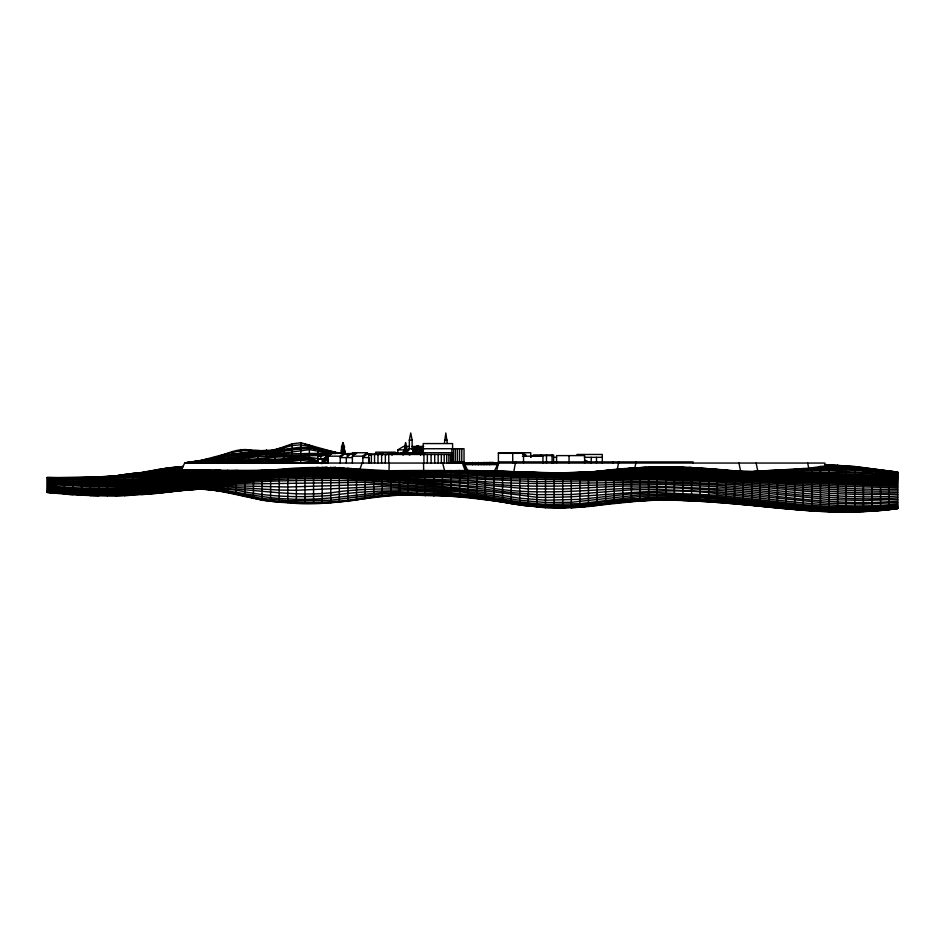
<?xml version="1.0" encoding="UTF-8"?>
<svg xmlns="http://www.w3.org/2000/svg" width="945" height="945" viewBox="0 0 945 945"><rect width="100%" height="100%" fill="white"/><g stroke="black" fill="none" stroke-linecap="round" stroke-linejoin="round"><path stroke-width="1.42" d="M182.113 468.236L167.525 469.263L143.179 472.913C188.728 467.421 234.537 472.169 280.181 469.476C316.551 465.164 352.721 469.133 389.045 470.716L389.163 463.05M257.855 453.718L282.401 447.694M204.876 461.243L199.147 461.68L213.464 459.471L206.305 460.439L206.305 463.026C226.434 463.31 246.48 461.207 266.443 458.868C283.63 461.148 302.081 452.82 317.992 461.184M409.339 448.733L409.339 440.134L410.732 432.975L412.126 440.134L412.126 448.733M444.445 443.004L445.827 432.975L447.221 443.004M404.755 447.068L404.188 451.367L407.047 451.367L406.48 447.068M496.621 471.638L498.393 463.05L492.676 462.471L464.03 463.05L466.039 471.638M513.82 471.567L515.58 461.904M897.75 478.288C837.565 477.379 777.274 476.741 717.338 470.704C661.5 464.408 605.698 473.764 549.813 473.339L579.887 472.984L617.25 469.913L618.668 461.904M549.813 473.634L588.475 472.181L634.816 468.047L635.855 463.05M407.401 453.021L408.476 448.733L412.977 448.733L414.052 453.021M341.795 447.068L340.98 451.367L345.031 451.367L345.031 453.624M359.88 469.488L362.089 463.05M343.011 442.744L341.393 447.068L344.63 447.068L343.011 442.744L343.011 451.367M423.336 454.71L423.336 449.3L417.808 445.863L412.079 449.3L423.537 449.3L417.808 445.863L416.332 449.3L416.332 453.624M180.672 471.13L184.7 463.05L189.13 461.94L210.605 460.132M494.578 470.681L498.393 463.05L464.03 463.05L467.858 470.681M422.769 454.427L422.769 449.3L417.808 445.863L414.949 449.3L414.949 453.163M263.584 451.025C240.916 447.446 219.429 456.34 197.718 461.125L197.718 463.026C239.239 463.877 280.96 461.632 322.28 463.192L322.328 459.613L327.112 456.175L340.259 456.175L344.311 452.738L347.347 455.313M350.382 454.167L346.331 457.604L346.331 463.05M352.402 463.05L352.402 456.175L356.454 452.738M352.402 456.175L362.845 456.175L366.896 452.738L369.932 455.313M421.86 453.706L421.86 449.3L417.808 445.863L413.756 449.3L413.756 453.706M327.277 458.467L325.895 459.613L325.895 463.263M401.696 453.021L404.921 450.446M328.777 456.175L324.348 459.613L324.348 463.263M327.856 456.175L323.225 459.613L323.225 463.263M327.289 456.175L322.54 459.613L322.54 463.263M420.667 455.313L420.667 449.3L417.808 445.863L412.847 449.3L412.847 451.875M412.28 449.3L417.808 445.863L419.296 449.3L419.296 453.624M377.551 454.805L380.989 452.738L383.28 454.108M386.434 454.805L389.872 452.738L392.163 454.108M397.762 452.809L397.762 449.879L403.491 446.442L409.15 446.442M402.913 455.088L406.35 453.021L409.787 455.088M254.985 451.367C241.164 446.194 227.71 453.364 214.893 457.935L214.893 457.049M181.156 470.492L133.162 473.41L110.246 476.764L141.75 472.736L183.424 470.291M259.284 453.139L275.03 449.914L292.218 443.831L300.805 442.744L335.168 452.324M283.63 447.328L290.989 444.93M228.926 455.431C199.171 462.365 219.264 456.695 231.69 454.391C243.302 454.025 254.961 454.332 266.443 452.183C288.485 453.411 310.586 442.095 331.494 453.813M326.58 454.746L317.992 456.175L330.88 454.51M824.855 464.55L854.8 466.546L897.75 472.11L897.75 508.564C852.071 514.954 805.896 511.198 760.3 506.189L760.3 471.165L808.743 468.224L824.855 466.003L824.855 463.05L184.7 463.05L203.447 460.286M186.909 462.896L184.7 463.05C214.279 459.341 243.526 450.044 273.601 450.269M232.08 455.147L240.668 453.175L263.584 452.56M128.863 474.248L113.117 476.823C136.552 474.225 159.422 468.082 182.976 466.499M173.254 471.342L141.75 472.89L167.525 468.011L182.917 466.617M234.939 455.053L240.668 453.824L257.855 453.966M141.75 472.972L167.525 468.271L182.751 466.96M260.714 453.116L266.443 451.923M213.381 459.01L184.7 463.05C226.741 461.621 267.47 449.407 309.393 447.989M197.718 461.573C217.799 458.797 237.455 453.907 257.855 453.328L214.893 461.03L184.7 463.05L210.605 460.002M194.658 470.019L121.704 475.796L167.525 468.696L182.479 467.503M220.622 470.078L158.937 472.606L111.687 476.823L124.563 474.508L150.338 472.382L133.162 473.421L111.687 476.634L121.704 475.323M270.742 451.108L273.601 450.564M197.718 461.125L184.7 463.05L214.893 461.349L257.855 453.34M58.708 477.721L118.846 476.315M338.853 452.962L300.805 444.835L292.218 445.52L275.03 450.092L259.273 453.045L277.901 449.749M47.25 490.857C87.2 495.121 127.575 495.121 167.525 490.857C208.479 481.253 247.295 501.76 287.8 502.657C328.364 507.477 367.841 495.558 408.063 494.885C444.906 496.503 481.985 495.747 518.321 503.201M246.397 453.045L266.443 450.659L273.601 450.907M143.179 473.055L158.937 470.811L181.688 469.086M190.559 462.684L193.418 462.259L189.13 462.601M126.004 475.737L150.338 472.843L173.254 471.779L168.954 472.004M124.563 475.595L158.937 471.898L180.838 470.787M607.092 503.165C699.135 485.222 791.107 518.781 883.433 509.709M607.092 503.933C699.099 486.427 791.119 519.49 883.433 509.166M197.588 488.47L227.662 485.683L287.8 487.006L373.7 484.383L459.613 490.254L519.75 500.295L545.525 502.492L571.3 502.279L640.025 494.885L665.8 494.129L717.338 496.727L803.25 506.107L829.025 508.079L863.387 508.445L897.75 506.213M189.13 462.448L184.7 463.05L206.305 460.439M197.588 488.187L219.063 485.328L236.25 484.123L365.113 482.293L459.613 488.813L519.75 498.228L545.525 500.188L579.887 499.338L631.437 493.81L657.2 492.581L717.338 495.239L803.25 504.677L829.025 506.674L863.387 507.17L897.75 505.138M599.933 504.157L605.662 503.366M197.588 488.659L210.475 487.289L227.662 486.97L279.2 490.077L296.387 490.278L382.3 486.533L459.613 491.66L519.75 502.043L545.525 504.441L579.887 503.685L640.025 496.444L665.8 495.452L717.338 498.086L803.25 507.359L829.025 509.284L863.387 509.52L897.75 507.111M597.063 505.28L605.662 504.134M545.525 507.678C602.934 509.272 659.775 492.451 717.338 501.795C777.286 506.863 837.613 516.915 897.75 508.528M359.726 469.476L330.75 469.866L270.613 473.327L201.887 473.197L113.117 476.705L118.846 476.126M196.158 487.998C251.984 479.351 308.791 480.225 365.113 480.686C422.675 483.745 479.847 489.888 536.937 497.283C597.145 498.665 657.058 485.376 717.338 493.656C777.333 498.936 837.341 510.595 897.75 503.898M115.975 476.315L81.613 477.65M158.937 493.066L193.3 489.061M118.846 475.867L121.704 475.5M144.609 473.008L181.251 469.96M187.571 489.51L191.859 488.955M87.342 477.697L158.937 472.795L238.471 470.504M136.021 474.803L141.75 474.071L136.021 474.78M187.571 489.108L190.429 488.742M184.7 488.943L253.437 480.497L296.387 478.678L339.338 478.324L459.613 485.978L511.162 492.558L536.937 494.648L571.3 494.495L631.437 489.805L657.2 489.427L717.338 491.979L829.025 503.366L863.387 504.098L897.75 502.516M150.338 470.988L150.338 494.093C181.747 490.975 213.416 485.092 244.838 491.837C273.152 497.129 302.093 497.566 330.75 495.44C387.745 487.455 446.205 490.053 502.563 501.441M760.3 506.189C701.769 499.137 642.541 496.964 584.187 506.733M592.775 505.067L597.063 504.547M124.563 475.796L130.292 475.122M325.151 455.407C302.813 456.022 280.275 455.714 257.855 456.589C235.045 459.849 212.282 464.019 189.13 463.026L189.13 461.94M617.25 469.913L620.995 469.441L605.662 470.811L610.057 470.551M897.75 507.288C840.459 516.135 782.968 505.504 725.937 500.059C673.277 492.073 620.735 500.271 568.429 506.024M897.75 507.937C826.131 518.64 754.571 502.657 682.975 500.46M176.113 489.947L178.983 489.604M897.75 508.363C863.576 512.792 828.919 513.076 794.662 509.355L794.662 468.933M126.004 474.792L128.863 474.461M47.25 490.183C116.14 498.582 185.185 488.719 253.437 479.623C330.703 472.476 408.311 481.749 485.387 487.112C553.841 499.539 622.79 483.025 691.563 488.896C760.418 491.199 828.611 507.725 897.75 501.004M184.7 490.183C236.226 482.883 287.67 499.929 339.338 491.601C387.887 485.978 437.216 490.03 485.387 497.011C536.098 510.324 588.605 505.398 640.025 500.413C691.716 498.511 743.207 504.902 794.662 508.989M257.855 453.446L249.161 454.38L231.69 454.391L232.08 463.05L283.63 461.42L300.805 458.833L309.393 459.778L317.992 462.755M176.113 489.297C213.771 483.769 250.401 497.873 287.8 498.901C322.434 501.193 356.513 494.117 390.887 491.861C425.285 493.857 460.12 492.841 493.975 500.295C527.771 507.548 562.724 510.099 597.063 505.457M892.021 508.882L886.292 509.449M894.891 508.587L897.75 508.28M622.838 469.216L631.709 468.283M146.05 473.032L189.791 470.09M892.021 508.386L886.292 508.918M894.891 508.091L897.75 507.796M186.909 462.826L184.7 463.05L204.876 461.054M110.246 476.705L115.975 476.126M107.387 476.67C180.436 468.566 254.087 476.056 327.064 467.066M210.605 460.321L206.305 460.735L206.305 458.738M100.229 477.697L103.088 477.414M143.179 473.941L167.525 472.358M663.508 466.747C625.495 467.125 587.873 474.095 549.813 473.528M133.162 473.977L138.891 473.457M136.021 473.906L138.891 473.646M133.162 473.776L138.891 473.268M308.082 467.976C253.272 473.965 198.072 469.63 143.179 473.894L209.365 469.972M275.03 450.411L300.805 447.186L309.393 448.143M204.876 460.853L197.718 461.443L214.763 458.538L214.893 463.038C232.116 463.074 249.362 462.518 266.443 460.18C283.665 462.696 301.963 453.777 317.992 462.117M158.937 471.992L186.106 470.185M614.25 470.161C660.023 464.621 706.057 468.177 751.7 472.972C800.368 474.544 849.082 475.099 897.75 476.989M588.475 472.181L601.067 471.342M202.006 461.644L204.876 461.42M549.813 473.244L597.063 471.685M103.088 477.001L94.5 477.662M318.335 467.362C262.545 474.378 206.329 470.303 150.338 473.303M657.2 500.023L657.2 466.806L674.387 466.735L674.387 500.307C619.885 498.027 565.488 514.387 511.162 502.941C460.239 495.263 407.567 489.959 356.525 498.972C330.998 503.189 304.963 502.504 279.2 501.535C252.976 500.33 228.17 489.817 201.887 488.943C150.503 492.64 98.729 498.358 47.25 491.424M246.397 455.053L249.256 454.84M634.816 468.047L637.166 467.869M176.113 470.846L141.75 473.138M150.338 493.467C116.022 496.326 81.471 495.593 47.25 491.872M674.387 466.735L700.162 468.023L734.525 471.165L751.7 471.579L757.807 471.189L756.13 463.05M177.282 471.094L180.802 470.858M897.75 477.615C837.601 475.819 777.251 476.587 717.338 470.22C661.453 463.428 605.615 473.102 549.718 473.847M571.3 507.737L579.887 507.146M176.113 472.146L253.437 470.882L291.214 468.909M193.418 461.881L184.7 463.05L214.881 460.109L257.855 453.588L275.03 452.608L283.63 453.127L309.393 449.631L330.88 453.541C306.475 452.95 282.248 454.557 257.855 454.072C235.045 457.853 212.46 463.7 189.13 462.849C215.354 464.68 240.538 456.222 266.443 454.557C291.769 456.801 317.166 453.931 342.326 453.151M146.05 472.925L158.937 472.335L150.338 472.89M201.013 469.972L167.525 472.027M141.75 494.448C110.305 497.342 78.612 495.558 47.25 492.463L47.25 477.438C155.323 478.702 263.277 472.122 371.279 470.338M646.037 467.314L640.025 467.657L640.025 500.626M343.756 453.789L356.643 453.316M133.162 474.685C200.623 470.586 268.286 474.768 335.569 467.196M897.75 499.397L863.387 500.507L829.025 499.539L725.937 489.179L648.613 486.002L622.838 486.037L562.7 489.026L528.338 488.86L459.613 483.025L313.563 475.914L270.613 477.473L176.113 488.541L133.162 491.872L90.2 492.203L47.25 489.404M521.179 472.394L574.158 473.161M173.254 471.543L161.796 472.039M588.475 472.323L546.954 473.138L562.7 473.232M574.371 473.197L562.7 473.587M262.025 475.276C190.512 479.162 118.905 486.71 47.25 481.241M897.75 497.72C825.741 503.295 754.783 486.273 682.975 485.387C614.238 480.828 545.348 491.424 476.8 482.446C405.263 480.332 333.526 472.311 262.025 477.91C190.819 486.155 119.023 496.822 47.25 488.541M154.637 472.996L158.937 472.819L153.208 472.972M133.162 494.956L115.975 495.759L115.975 475.76M124.563 495.534L133.162 495.168L133.162 473.41M133.162 475.075C203.376 471.531 273.696 474.142 343.779 467.74M654.826 466.936L648.613 467.161L648.613 500.177M897.75 495.995C825.765 500.791 754.783 484.596 682.975 483.816C611.38 479.753 539.689 487.49 468.2 480.308C396.652 479.174 324.856 471.685 253.437 478.347C185.066 486.226 116.105 495.133 47.25 487.608M811.412 467.716L846.2 468.685L897.75 473.599M565.571 507.926L554.113 508.02L554.113 473.055L521.179 472.146M150.338 472.843L158.937 472.559M64.437 478.631L73.025 478.371M262.025 474.992L473.929 471.094M579.887 472.984L648.613 469.736L682.975 469.5L777.475 475.772L846.2 478.229L897.75 479.009M562.7 473.61L565.618 473.528M897.75 494.27L863.387 494.648L829.025 493.373L734.525 484.667L691.563 482.541L605.662 480.603L536.937 481.631L442.437 477.627L313.563 475.016M305.329 463.05L322.28 463.038M897.75 482.529L846.2 481.218L691.563 473.221L588.475 473.764L468.2 470.456L236.25 474.945L133.162 479.339L90.2 479.493L47.25 478.288M425.25 495.782L425.25 470.787L442.437 470.586L442.437 496.113M897.75 492.558C825.835 495.641 754.748 481.596 682.975 480.828C611.391 477.686 539.737 481.525 468.2 477.06C396.64 476.93 324.856 472.299 253.437 477.886C185.019 485.246 116.093 493.786 47.25 486.616M240.432 454.521L240.668 463.05L283.63 462.388L300.805 460.203L322.127 463.593M73.025 477.898L58.708 478.075M115.975 476.823L236.25 473.445M502.563 502.043L459.613 495.782L399.475 493.101L382.3 493.798L330.75 500.236L287.8 500.708L262.025 498.464L227.662 491.695L201.887 488.99L184.7 489.876L141.75 494.731L141.75 472.689M819.185 466.57L846.2 467.621L892.021 471.957M304.975 474.768C219.016 477.024 133.434 495.074 47.25 485.565M197.718 463.026C237.868 463.558 277.995 452.277 317.992 458.573M897.75 483.71C820.343 482.942 743.195 474.662 665.8 473.894C594.169 476.032 522.609 471.649 451.025 470.681C316.351 469.003 181.889 480.379 47.25 477.674M753.921 471.46C801.903 468.023 849.945 468.519 897.75 474.248M897.75 490.88C825.883 493.077 754.736 480.32 682.975 479.481C614.262 476.882 545.478 479.528 476.8 475.855C402.357 474.697 327.88 474.792 253.437 475.311C184.771 478.784 116.022 484.95 47.25 480.19M291.048 463.05L309.393 462.944L309.393 444.634M115.975 495.534L81.613 494.956L47.25 492.203M389.045 470.716L420.962 470.823M459.613 470.61L441.787 470.764M554.113 473.15L682.975 470.35L777.475 476.138L846.2 478.891L897.75 479.741M897.75 489.286C825.942 490.585 754.712 479.186 682.975 478.264C611.391 476.185 539.749 478.016 468.2 474.142C396.628 474.614 324.986 473.917 253.437 476.067C184.842 480.993 116.046 487.892 47.25 482.316M409.339 440.134L412.126 440.134M444.445 440.134L447.221 440.134M411.973 446.442L423.738 446.442M341.795 448.497L344.228 448.497L345.031 451.367M404.755 448.497L406.48 448.497M423.206 448.733L464.03 448.733L464.03 464.621L498.393 464.621L498.393 452.738L530.712 452.738L530.712 457.156M397.762 449.879L409.22 449.879M395.305 452.171L375.697 452.171L375.697 454.462M344.311 452.738L332.593 452.738L328.258 456.175L328.258 463.05M352.355 452.738L367.109 452.738M397.243 452.738L382.489 452.738L382.489 455.029M400.621 452.738L416.828 452.738M423.206 452.738L452.584 452.738M420.667 453.021L392.033 453.021L392.033 455.313M498.393 453.316L523.53 453.316L523.53 463.05M420.064 453.883L422.805 453.883M355.733 454.167L344.311 454.167L340.259 457.604L352.402 457.604M382.489 454.167L366.896 454.167L362.845 457.604L368.916 457.604L368.916 463.05M419.686 454.167L425.415 454.167M522.798 454.462L525.668 454.462L525.668 456.175M576.922 454.462L602.296 454.462L602.296 463.05M531.102 455.608L552.471 455.608M522.408 456.175L542.938 456.175L542.938 463.05M553.616 457.321L556.57 457.321M584.329 457.321L602.296 457.321M323.615 459.246L317.992 459.128L323.509 459.364M322.328 459.613L327.844 459.613L327.844 463.263M451.58 461.904L464.03 461.904M498.393 461.904L693.122 461.904L693.122 463.05M464.03 463.759L498.393 463.759M351.776 468.566C313.208 468.295 274.865 474.756 236.25 473.091M897.75 480.532L829.025 478.914L682.975 471.236L562.7 473.102L562.7 508.174M275.621 463.05L275.03 463.05L275.03 449.855M897.75 481.466L837.613 479.954L691.563 472.299L571.3 473.303M897.75 487.797L837.613 486.167L700.162 477.591L545.525 475.713L451.025 472.654L365.113 474.662L304.975 474.52L279.2 475.323L167.525 484.49L124.563 486.663L90.2 486.663L47.25 484.49M897.75 484.998L846.2 483.509L691.563 475.229L554.113 474.166L442.437 470.764L244.838 475.205L133.162 480.426L90.2 480.58L47.25 479.198M897.75 486.356L837.613 484.537L700.162 476.552L545.525 474.744L451.025 471.768L365.113 474.166L279.2 475.087L167.525 483.403L133.162 485.187L90.2 485.423L47.25 483.403M672.084 466.759L665.8 466.712L665.8 500.153M545.525 472.902L545.525 507.796C483.084 499.822 419.261 487.502 356.525 499.952C325.293 504.406 293.304 503.921 262.025 500.248C231.123 492.002 199.407 484.69 167.525 492.392L167.525 467.929M468.2 470.645L491.116 471.094M824.855 465.094L854.8 467.019L897.75 472.335M824.855 465.755L854.8 467.574L897.75 472.606M824.855 464.692L854.8 466.665L897.75 472.169M536.937 472.854L544.096 472.984M532.637 472.961L521.179 472.701M47.25 477.556L55.838 477.709L55.838 493.337L47.25 492.392M897.75 476.363C849.094 473.48 800.403 473.055 751.7 472.618C700.328 466.842 648.494 464.491 597.063 471.449L597.063 505.587M90.2 495.534L98.8 495.759L98.8 476.977M680.577 466.972L682.975 467.043L682.975 500.566M518.321 472.039L485.387 470.764L485.387 499.161M495.404 471.555L509.733 472.016M745.463 471.649L829.025 470.445L897.75 474.957M495.404 471.212L502.563 471.449M545.525 507.075L549.813 507.229M502.563 502.208L502.563 471.271L536.937 472.618L536.937 507.146M897.75 475.666C840.577 469.594 783.121 474.461 725.937 470.397L725.937 503.118M688.976 467.35L691.563 467.48L691.563 500.933M539.796 505.587L545.525 505.988M708.75 468.838L722.004 470.019M889.162 472.181L897.75 473.032M528.338 504.524L534.067 505.102M532.637 505.988L536.937 506.449M882.004 470.775L884.863 471.118M519.75 503.425L525.479 504.157M525.479 505.162L528.338 505.54M521.179 505.15L528.338 506.107L528.338 472.287M335.168 452.868L320.851 450.67M519.75 504.949L504.004 502.267M343.756 453.269L348.055 454.037M505.433 501.972L508.292 502.504M313.693 448.84L316.551 449.407M305.105 444.28L313.079 446.713M331.494 453.411L317.992 449.69M585.026 460.18L589.999 462.471M249.256 455.017L249.126 454.108L249.244 455.171M370.688 454.462L371.598 455.336M462.802 464.326L464.763 469.417M442.662 463.05L444.599 470.787M807.668 463.05L808.743 468.224M738.943 463.05L740.703 471.52M223.244 456.47L223.492 463.038M423.537 463.05L423.667 470.799M889.162 471.047L889.162 509.544M880.563 469.889L880.563 510.371M871.975 468.708L871.975 511.044M863.387 467.574L863.387 511.54M854.8 466.546L854.8 511.871M846.2 465.684L846.2 512.025M837.613 465.034L837.613 511.989M829.025 464.621L829.025 511.777M820.437 466.417L820.437 511.422M811.838 467.645L811.838 510.891M803.25 468.425L803.25 510.229M786.063 469.594L786.063 508.705M777.475 470.267L777.475 507.878M768.887 470.799L768.887 507.04M751.7 471.579L751.7 505.41M743.113 471.638L743.113 504.618M734.525 471.13L734.525 503.85M717.338 469.535L717.338 502.445M708.75 468.732L708.75 501.866M700.162 468.023L700.162 501.358M635.855 461.904L636.02 463.05M631.437 468.283L631.437 501.382M622.838 469.027L622.838 502.315M618.833 461.904L618.833 463.05M614.25 469.819L614.25 503.366M612.939 461.904L612.939 463.05M605.662 470.622L605.662 504.476M596.496 457.321L596.496 463.05M591.239 457.321L591.239 463.05M588.475 472.087L588.475 506.567M584.612 463.05L584.612 455.608L556.57 455.608L556.57 463.05M579.887 472.654L579.887 507.359M571.3 473.079L571.3 507.914M569.055 455.608L569.055 463.05M553.616 463.05L553.616 455.029L533.5 455.029L533.5 456.175M552.081 455.029L552.081 463.05M546.482 455.029L546.482 463.05M541.048 455.029L541.048 456.175M530.913 456.175L530.913 457.321M519.75 471.945L519.75 505.079M515.746 461.904L515.746 463.05M512.722 453.316L512.722 463.05M511.162 471.59L511.162 503.756M498.972 461.904L498.972 463.05M493.975 470.988L493.975 500.59M492.676 462.471L492.676 463.759M489.876 464.621L489.876 462.329L489.734 464.621M486.947 462.471L486.947 464.621M484.147 464.621L484.147 462.329L484.005 464.621M481.218 462.471L481.218 464.621M478.418 464.621L478.418 462.329L478.276 464.621M476.8 470.563L476.8 497.944M475.489 462.471L475.489 464.621M472.701 464.621L472.701 462.329L472.559 464.621M469.759 462.471L469.759 463.759M468.2 470.456L468.2 497.023M463.463 461.904L463.463 463.05M461.786 448.733L461.786 463.05M461.396 461.904L461.396 463.05M460.936 461.904L460.936 463.05M459.589 448.733L459.589 463.05M459.613 470.421L459.613 496.42M459.105 461.904L459.105 463.05M458.608 461.904L458.608 463.05M458.301 461.904L458.301 463.05M457.463 448.733L457.463 463.05M457.179 461.904L457.179 463.05M457.014 461.904L457.014 463.05M456.659 461.904L456.529 463.05M455.998 461.904L455.998 463.05M455.632 461.904L455.632 463.05M455.443 448.733L455.443 463.05M454.592 461.904L454.592 463.05M454.498 461.904L454.498 463.05M454.167 461.904L454.167 463.05M453.943 461.904L453.943 463.05M453.777 461.904L453.777 463.05M453.576 448.733L453.6 463.05M453.482 461.904L453.482 463.05M453.21 461.904L453.21 463.05M453.045 461.904L453.045 463.05M452.915 463.05L452.749 454.462L368.668 454.462L368.668 463.05M452.584 448.733L452.584 443.571L423.206 443.571L423.206 454.462M452.525 454.462L452.525 463.05M451.887 448.733L451.769 463.05M451.025 470.456L451.025 496.149M450.541 454.462L450.541 463.05M448.851 454.462L448.851 463.05M446.725 454.462L446.725 463.05M444.209 454.462L444.209 463.05M441.339 454.462L441.339 463.05M438.149 454.462L438.149 463.05M434.724 454.462L434.724 463.05M433.838 470.728L433.838 496.007M431.097 454.462L431.097 463.05M427.353 454.462L427.353 463.05M423.927 454.462L423.927 463.05M417.808 445.863L417.808 452.738M416.662 470.787L416.662 495.404M408.063 470.764L408.063 494.885M399.475 470.728L399.475 494.767M390.887 470.704L390.887 495.168M388.773 454.462L388.773 463.05M385.347 454.462L385.347 463.05M382.3 470.657L382.3 496.019M381.603 454.462L381.603 463.05M377.976 454.462L377.976 463.05M374.551 454.462L374.551 463.05M373.7 470.445L373.7 497.247M371.373 454.462L371.373 463.05M365.113 469.972L365.113 498.724M362.845 456.175L362.845 463.05M356.525 469.098L356.525 500.283M347.937 468.141L347.937 501.571M344.228 447.068L344.228 448.497M340.259 456.175L340.259 463.05M339.338 467.385L339.338 502.457M335.168 451.793L335.168 453.635M330.75 467.066L330.75 502.941M326.58 450.481L326.58 455.242M322.162 467.196L322.162 503.13M320.851 456.175L320.851 459.128M317.992 447.871L317.992 448.958M317.992 449.288L317.992 463.322M313.563 467.645L313.563 503.165M304.975 468.165L304.975 503.106M300.805 442.744L300.805 463.015M296.387 468.649L296.387 502.941M292.218 443.831L292.218 463.038M287.8 469.098L287.8 502.657M283.63 446.902L283.63 463.05M279.2 469.523L279.2 502.208M270.613 469.925L270.613 501.452M266.443 449.938L266.443 463.003M262.025 470.291L262.025 500.259M257.855 450.753L257.855 463.026M253.437 470.551L253.437 498.582M249.256 450.021L249.256 463.038M244.838 470.598L244.838 496.491M240.668 449.525L240.668 453.966M236.25 470.456L236.25 494.377M232.08 451.462L232.08 454.675M227.662 470.208L227.662 492.439M223.492 454.817L223.492 456.683M219.063 470.043L219.063 490.75M210.475 469.972L210.475 489.581M201.887 469.96L201.887 488.99M193.3 470.043L193.3 489.297L184.7 490.36L184.7 470.244M176.113 466.96L176.113 491.483M158.937 469.299L158.937 493.337M124.563 474.437L124.563 495.605M107.387 476.528L107.387 495.912M90.2 477.331L90.2 495.605M81.613 477.579L81.613 495.239M73.025 477.709L73.025 494.731L64.437 494.093L64.437 477.757M405.618 442.744L404.472 447.068L406.763 447.068L405.618 442.744M130.292 475.37L127.433 475.808L130.292 475.359M141.75 473.988L134.592 474.922L141.75 474.024M455.147 463.05L455.147 461.904L455.1 463.05"/></g></svg>
